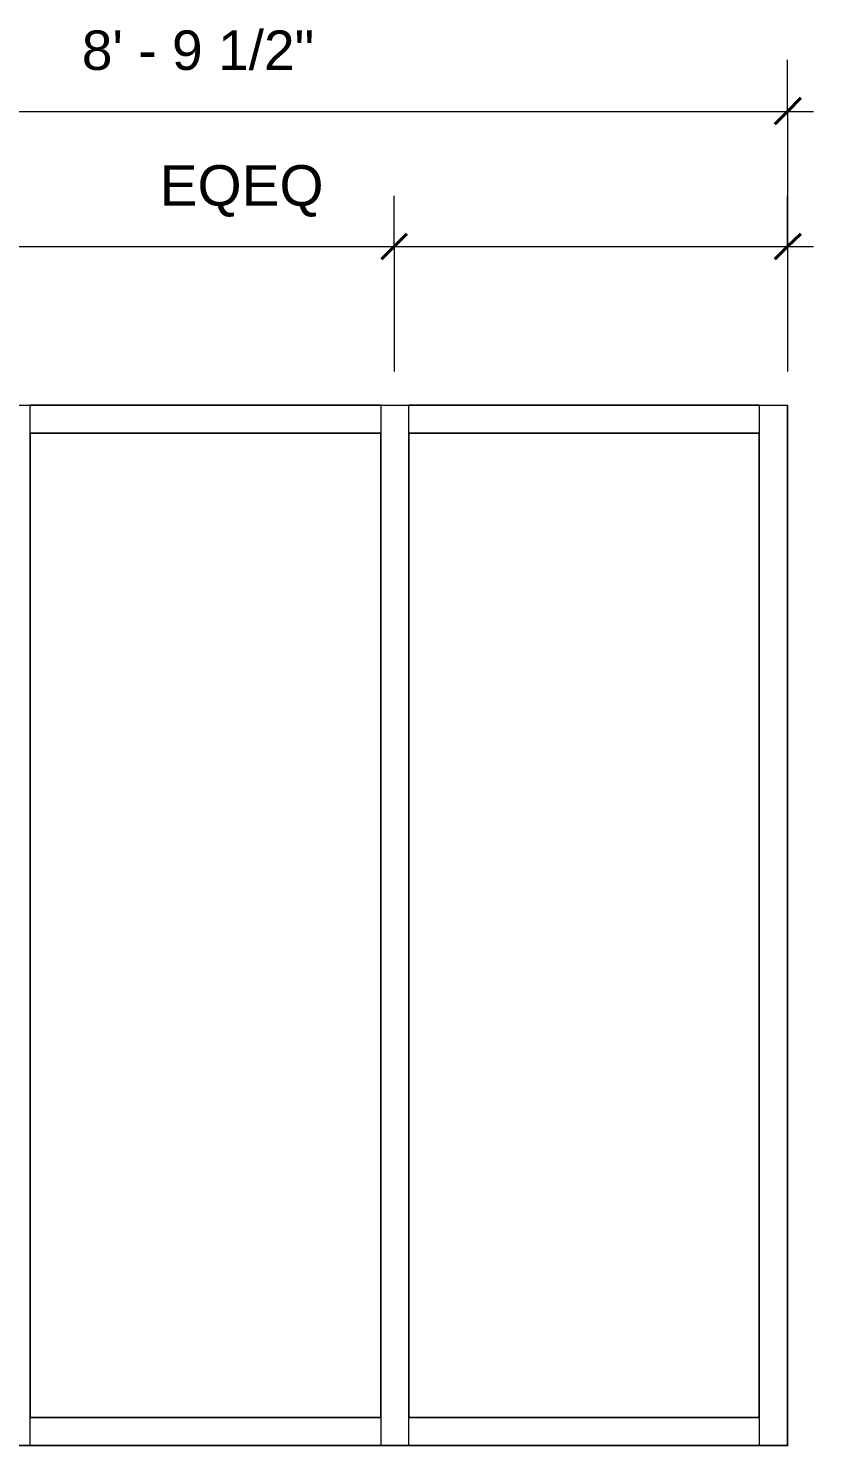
# Model space of a CAD drawing. Header units: inches. Extents: x -6061 to 13621, y -296 to 7483.
# Drawn here: x 12089.9 to 12159.3, y -121.5 to 3.9 of the extents above; entities that cross this region are included whole.
import ezdxf

# ---------------------------------------------------------------- set-up
doc = ezdxf.new("R2010")
doc.units = ezdxf.units.IN
doc.header["$MEASUREMENT"] = 0
doc.layers.get('0').update_dxf_attribs({"linetype": 'CONTINUOUS'})
doc.styles.add('Arial$001H0', font='arial.ttf')

msp = doc.modelspace()

# ---------------------------------------------------------------- linework, layer by layer
at = {"color": 7, "linetype": 'Continuous', "lineweight": 9, "true_color": 0x000007}
for p, q in [((12157.00732, -3.5058), (12157.00732, 1.05935)), ((12049.20551, -3.5058), (12159.32995, -3.5058)), ((12157.00732, -3.5058), (12157.00732, -26.49178)), ((12122.24805, -15.43929), (12122.24805, -10.95422)), ((12157.00732, -15.43929), (12157.00732, -10.95422)), ((12085.24624, -15.43929), (12122.24805, -15.43929)), ((12122.24805, -15.43929), (12159.32995, -15.43929)), ((12122.24805, -15.43929), (12122.24805, -26.49178)), ((12157.00732, -15.43929), (12157.00732, -26.49178)), ((12087.48877, -29.45513), (12090.05166, -29.45513)), ((12090.05166, -121.47911), (12090.05166, -29.45513)), ((12090.05166, -31.93793), (12090.05166, -29.45513)), ((12121.04669, -29.45513), (12090.05166, -29.45513)), ((12121.04669, -29.45513), (12121.04669, -31.93793)), ((12121.04669, -29.45513), (12123.52949, -29.45513)), ((12121.04669, -29.45513), (12121.04669, -121.47911)), ((12123.52949, -31.93793), (12123.52949, -29.45513)), ((12154.52452, -29.45513), (12123.52949, -29.45513)), ((12123.52949, -121.47911), (12123.52949, -29.45513)), ((12154.52452, -29.45513), (12154.52452, -31.93793)), ((12154.52452, -29.45513), (12157.00732, -29.45513)), ((12154.52452, -29.45513), (12154.52452, -121.47911)), ((12157.00732, -121.47911), (12157.00732, -29.45513)), ((12121.04669, -31.93793), (12090.05166, -31.93793)), ((12090.05166, -31.93793), (12090.05166, -118.9963)), ((12090.05166, -31.93793), (12121.04669, -31.93793)), ((12121.04669, -118.9963), (12121.04669, -31.93793)), ((12123.52949, -31.93793), (12154.52452, -31.93793)), ((12154.52452, -31.93793), (12123.52949, -31.93793)), ((12123.52949, -31.93793), (12123.52949, -118.9963)), ((12154.52452, -118.9963), (12154.52452, -31.93793)), ((12090.05166, -118.9963), (12121.04669, -118.9963)), ((12090.05166, -121.47911), (12090.05166, -118.9963)), ((12121.04669, -118.9963), (12090.05166, -118.9963)), ((12121.04669, -118.9963), (12121.04669, -121.47911)), ((12123.52949, -118.9963), (12154.52452, -118.9963)), ((12123.52949, -121.47911), (12123.52949, -118.9963)), ((12154.52452, -118.9963), (12123.52949, -118.9963)), ((12154.52452, -118.9963), (12154.52452, -121.47911)), ((12090.05166, -121.47911), (12087.48877, -121.47911)), ((12087.48877, -121.47911), (12090.05166, -121.47911)), ((12090.05166, -121.47911), (12121.04669, -121.47911)), ((12121.04669, -121.47911), (12090.05166, -121.47911)), ((12123.52949, -121.47911), (12121.04669, -121.47911)), ((12121.04669, -121.47911), (12123.52949, -121.47911)), ((12123.52949, -121.47911), (12154.52452, -121.47911)), ((12154.52452, -121.47911), (12123.52949, -121.47911)), ((12157.00732, -121.47911), (12154.52452, -121.47911)), ((12154.52452, -121.47911), (12157.00732, -121.47911))]:
    msp.add_line(p, q, dxfattribs=at)
at = {"color": 7, "linetype": 'Continuous', "lineweight": 40, "true_color": 0x000007}
for p, q in [((12157.00732, -3.5058), (12158.20868, -2.30445)), ((12157.00732, -3.5058), (12155.88605, -4.62707)), ((12122.24805, -15.43929), (12123.36931, -14.31802)), ((12157.00732, -15.43929), (12158.20868, -14.31802)), ((12122.24805, -15.43929), (12121.12678, -16.56056)), ((12157.00732, -15.43929), (12155.88605, -16.56056))]:
    msp.add_line(p, q, dxfattribs=at)
at = {"color": 7, "linetype": 'Continuous', "lineweight": 18, "true_color": 0x000007}
for p, q in [((12048.96524, -29.45513), (12157.00732, -29.45513)), ((12157.00732, -29.45513), (12157.00732, -121.47911)), ((12157.00732, -121.47911), (12157.08741, -121.47911))]:
    msp.add_line(p, q, dxfattribs=at)

# ---------------------------------------------------------------- texts
at = {"color": 7, "true_color": 0x000007, "style": 'Arial$001H0'}
for s, height, p in [('8\' - 9 1/2"', 3.4905041, (12094.61676, 0.17826)), ('EQEQ', 3.590405, (12101.50452, -11.83531))]:
    msp.add_text(s, height=height, dxfattribs=at).set_placement(p)

doc.saveas('drawing.dxf')
